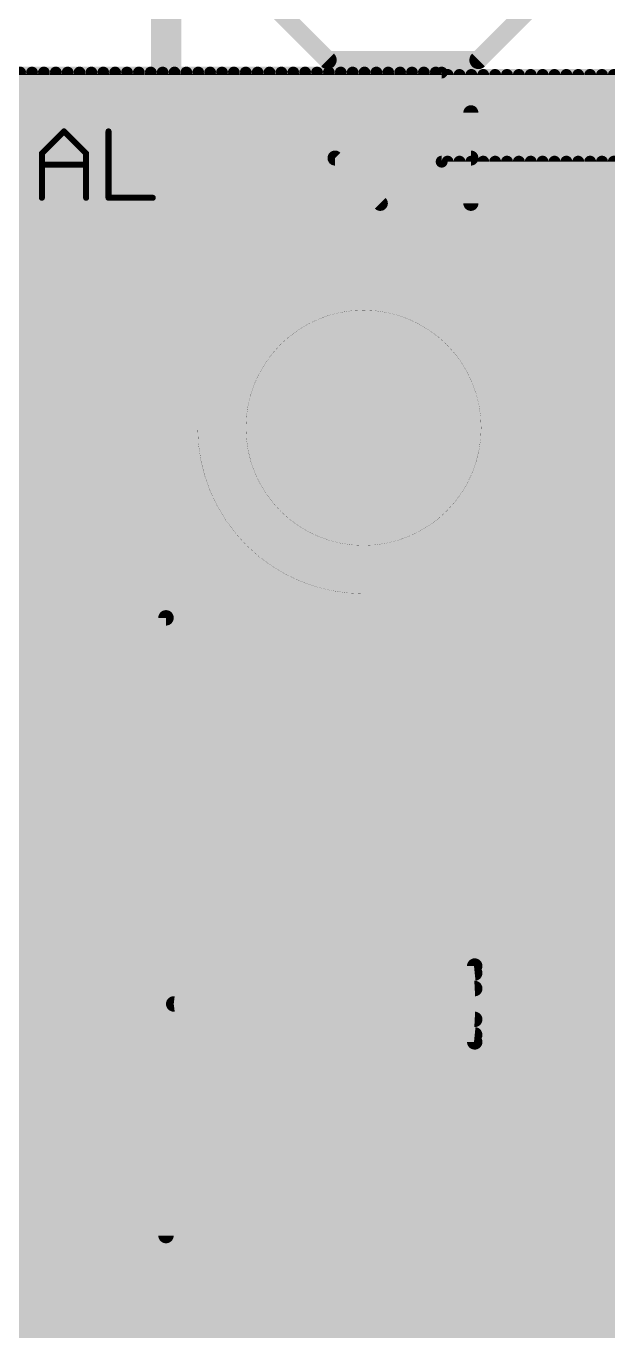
# Model space of a CAD drawing. Extents: x -10.2 to 81, y -3.9 to 69.4.
# Drawn here: x 46.05 to 50.95, y 2.3 to 13.29 of the extents above; entities that cross this region are included whole.
import ezdxf

# ---------------------------------------------------------------- set-up
doc = ezdxf.new("R2010")
doc.units = 0
for name, color, linetype in [('1', 22, 'CONTINUOUS'), ('16', 175, 'CONTINUOUS'), ('20', 7, 'CONTINUOUS'), ('21', 253, 'CONTINUOUS'), ('41', 22, 'CONTINUOUS'), ('42', 175, 'CONTINUOUS'), ('43', 82, 'CONTINUOUS'), ('51', 253, 'CONTINUOUS')]:
    doc.layers.add(name, color=color, linetype=linetype)

msp = doc.modelspace()

# ---------------------------------------------------------------- linework, layer by layer
at = {"layer": '1', "const_width": 0.1524}
for points in [[(47.2313, 8.2931), (47.2796, 61.656)], [(69.3293, 8.4201), (47.2313, 8.2931)]]:
    msp.add_lwpolyline(points, dxfattribs=at)
at = {"layer": '1', "const_width": 0.0762}
for points in [[(47.2311, 8.3312, 1), (47.2315, 8.255)], [(47.1932, 8.2931, 1), (47.2694, 8.2931)]]:
    msp.add_lwpolyline(points, format="xyb", dxfattribs=at)
at = {"layer": '16', "const_width": 0.1524}
for points in [[(47.244, 9.398), (47.244, 61.722)], [(47.1805, 8.3312), (47.244, 9.398)], [(69.2785, 8.3312), (47.1805, 8.3312)]]:
    msp.add_lwpolyline(points, dxfattribs=at)
at = {"layer": '16', "const_width": 0.0762}
for points in [[(47.282, 9.3957, 1), (47.206, 9.4003)], [(47.2059, 9.398, 1), (47.2821, 9.398)], [(47.1805, 8.3693, 1), (47.1805, 8.2931)], [(47.1425, 8.3335, 1), (47.2185, 8.3289)]]:
    msp.add_lwpolyline(points, format="xyb", dxfattribs=at)
at = {"layer": '20'}
for points, const_width in [([(47.244, 61.6966), (47.2313, 8.3058)], 0.254), ([(47.498, 59.817), (47.498, 9.906)], 0.001), ([(48.895, 8.509), (67.691, 8.509)], 0.001), ([(47.2313, 8.3058), (34.339, 8.3089)], 0.13), ([(47.2313, 8.3058), (69.3293, 8.3312)], 0.254), ([(47.2313, 8.3058), (47.2313, 3.1046)], 0.13), ([(47.2963, 5.0546), (49.8313, 5.3738)], 0.13), ([(49.8313, 5.3738), (49.8313, 4.7354)], 0.13), ([(47.2963, 5.0546), (49.8313, 5.3146)], 0.13), ([(47.2963, 5.0546), (49.8313, 5.1846)], 0.13), ([(47.2963, 5.0546), (69.2643, 5.0546)], 0.13), ([(49.8313, 4.7354), (47.2963, 5.0546)], 0.13), ([(49.8313, 4.9246), (47.2963, 5.0546)], 0.13), ([(49.8313, 4.7946), (47.2963, 5.0546)], 0.13)]:
    msp.add_lwpolyline(points, dxfattribs=dict(at, const_width=const_width))
for points, const_width in [([(48.895, 8.9154, 1), (48.895, 10.8966, 1), (48.895, 8.9154)], 0.001), ([(47.498, 9.906, 0.4142), (48.895, 8.509)], 0.001), ([(47.4983, 9.906, 1), (47.4978, 9.906)], 0.0005), ([(47.4978, 9.906, 1), (47.4983, 9.906)], 0.0005), ([(48.895, 8.5092, 1), (48.895, 8.5088)], 0.0005), ([(48.895, 8.5088, 1), (48.895, 8.5092)], 0.0005), ([(47.2312, 8.3693, 1), (47.2314, 8.2423)], 0.127), ([(47.1678, 8.3058, 1), (47.2948, 8.3058)], 0.127), ([(47.2638, 8.3058, 1), (47.1988, 8.3058)], 0.065), ([(47.2313, 8.2733, 1), (47.2313, 8.3383)], 0.065), ([(49.8638, 5.3738, 1), (49.7988, 5.3738)], 0.065), ([(49.8354, 5.3416, 1), (49.8272, 5.4061)], 0.065), ([(49.8346, 5.2823, 1), (49.828, 5.3469)], 0.065), ([(49.833, 5.1521, 1), (49.8296, 5.2171)], 0.065), ([(47.2963, 5.0871, 1), (47.2963, 5.0221)], 0.065), ([(47.3004, 5.0868, 1), (47.2922, 5.0224)], 0.065), ([(47.2946, 5.0871, 1), (47.298, 5.0221)], 0.065), ([(47.298, 5.0871, 1), (47.2946, 5.0221)], 0.065), ([(47.2996, 5.0869, 1), (47.293, 5.0223)], 0.065), ([(47.293, 5.0869, 1), (47.2996, 5.0223)], 0.065), ([(47.2922, 5.0868, 1), (47.3004, 5.0224)], 0.065), ([(49.8296, 4.8921, 1), (49.833, 4.9571)], 0.065), ([(49.828, 4.7623, 1), (49.8346, 4.8269)], 0.065), ([(49.7988, 4.7354, 1), (49.8638, 4.7354)], 0.065), ([(49.8272, 4.7031, 1), (49.8354, 4.7676)], 0.065), ([(47.1988, 3.1046, 1), (47.2638, 3.1046)], 0.065)]:
    msp.add_lwpolyline(points, format="xyb", dxfattribs=dict(at, const_width=const_width))
at = {"layer": '21'}
for points, const_width in [([(47.9574, 13.6374), (48.5924, 13.0024)], 0.1524), ([(49.8624, 13.0024), (50.4974, 13.6374)], 0.1524), ([(48.5924, 13.0024), (49.8624, 13.0024)], 0.1524), ([(49.7989, 11.7959), (49.7989, 12.5585)], 0.127), ([(49.0362, 11.7959), (48.6549, 12.1772)], 0.127), ([(48.6549, 12.1772), (49.7989, 12.1772)], 0.127)]:
    msp.add_lwpolyline(points, dxfattribs=dict(at, const_width=const_width))
for points, const_width in [([(48.5924, 13.0405, 1), (48.5924, 12.9643)], 0.0762), ([(49.8624, 12.9643, 1), (49.8624, 13.0405)], 0.0762), ([(48.5654, 12.9754, 1), (48.6193, 13.0293)], 0.0762), ([(49.8354, 13.0293, 1), (49.8893, 12.9754)], 0.0762), ([(49.8306, 12.5585, 1), (49.7671, 12.5585)], 0.0635), ([(48.6549, 12.2089, 1), (48.6549, 12.1454)], 0.0635), ([(48.6774, 12.1996, 1), (48.6325, 12.1547)], 0.0635), ([(49.7989, 12.1454, 1), (49.7989, 12.2089)], 0.0635), ([(49.0138, 11.7734, 1), (49.0587, 11.8183)], 0.0635), ([(49.7671, 11.7959, 1), (49.8306, 11.7959)], 0.0635)]:
    msp.add_lwpolyline(points, format="xyb", dxfattribs=dict(at, const_width=const_width))
at = {"layer": '41', "const_width": 0.1}
for points in [[(39.103, 12.8969), (49.553, 12.8969)], [(46.003, -3.8531), (46.003, 12.8969)], [(46.103, -3.8531), (46.103, 12.8969)], [(46.203, -3.8531), (46.203, 12.8969)], [(46.303, -3.8531), (46.303, 12.8969)], [(46.403, -3.8531), (46.403, 12.8969)], [(46.503, -3.8531), (46.503, 12.8969)], [(46.603, -3.8531), (46.603, 12.8969)], [(46.703, -3.8531), (46.703, 12.8969)], [(46.803, -3.8531), (46.803, 12.8969)], [(46.903, -3.8531), (46.903, 12.8969)], [(47.003, -3.8531), (47.003, 12.8969)], [(47.103, -3.8531), (47.103, 12.8969)], [(47.203, -3.8531), (47.203, 12.8969)], [(47.303, -3.8531), (47.303, 12.8969)], [(47.403, -3.8531), (47.403, 12.8969)], [(47.503, -3.8531), (47.503, 12.8969)], [(47.603, -3.8531), (47.603, 12.8969)], [(47.703, -3.8531), (47.703, 12.8969)], [(47.803, -3.8531), (47.803, 12.8969)], [(47.903, -3.8531), (47.903, 12.8969)], [(48.003, -3.8531), (48.003, 12.8969)], [(48.103, -3.8531), (48.103, 12.8969)], [(48.203, -3.8531), (48.203, 12.8969)], [(48.303, -3.8531), (48.303, 12.8969)], [(48.403, -3.8531), (48.403, 12.8969)], [(48.503, -3.8531), (48.503, 12.8969)], [(48.603, -3.8531), (48.603, 12.8969)], [(48.703, -3.8531), (48.703, 12.8969)], [(48.803, -3.8531), (48.803, 12.8969)], [(48.903, -3.8531), (48.903, 12.8969)], [(49.003, -3.8531), (49.003, 12.8969)], [(49.103, -3.8531), (49.103, 12.8969)], [(49.203, -3.8531), (49.203, 12.8969)], [(49.303, -3.8531), (49.303, 12.8969)], [(49.403, -3.8531), (49.403, 12.8969)], [(49.503, -3.8531), (49.503, 12.8969)], [(49.553, 12.8969), (49.553, 12.1469)], [(49.553, 12.1469), (52.753, 12.1469)], [(49.603, -3.8531), (49.603, 12.1469)], [(49.703, -3.8531), (49.703, 12.1469)], [(49.803, -3.8531), (49.803, 12.1469)], [(49.903, -3.8531), (49.903, 12.1469)], [(50.003, -3.8531), (50.003, 12.1469)], [(50.103, -3.8531), (50.103, 12.1469)], [(50.203, -3.8531), (50.203, 12.1469)], [(50.303, -3.8531), (50.303, 12.1469)], [(50.403, -3.8531), (50.403, 12.1469)], [(50.503, -3.8531), (50.503, 12.1469)], [(50.603, -3.8531), (50.603, 12.1469)], [(50.703, -3.8531), (50.703, 12.1469)], [(50.803, -3.8531), (50.803, 12.1469)], [(50.903, -3.8531), (50.903, 12.1469)], [(51.003, -3.8531), (51.003, 12.1469)]]:
    msp.add_lwpolyline(points, dxfattribs=at)
at = {"layer": '41', "const_width": 0.05}
for points in [[(46.028, 12.8969, 1), (45.978, 12.8969)], [(46.128, 12.8969, 1), (46.078, 12.8969)], [(46.228, 12.8969, 1), (46.178, 12.8969)], [(46.328, 12.8969, 1), (46.278, 12.8969)], [(46.428, 12.8969, 1), (46.378, 12.8969)], [(46.528, 12.8969, 1), (46.478, 12.8969)], [(46.628, 12.8969, 1), (46.578, 12.8969)], [(46.728, 12.8969, 1), (46.678, 12.8969)], [(46.828, 12.8969, 1), (46.778, 12.8969)], [(46.928, 12.8969, 1), (46.878, 12.8969)], [(47.028, 12.8969, 1), (46.978, 12.8969)], [(47.128, 12.8969, 1), (47.078, 12.8969)], [(47.228, 12.8969, 1), (47.178, 12.8969)], [(47.328, 12.8969, 1), (47.278, 12.8969)], [(47.428, 12.8969, 1), (47.378, 12.8969)], [(47.528, 12.8969, 1), (47.478, 12.8969)], [(47.628, 12.8969, 1), (47.578, 12.8969)], [(47.728, 12.8969, 1), (47.678, 12.8969)], [(47.828, 12.8969, 1), (47.778, 12.8969)], [(47.928, 12.8969, 1), (47.878, 12.8969)], [(48.028, 12.8969, 1), (47.978, 12.8969)], [(48.128, 12.8969, 1), (48.078, 12.8969)], [(48.228, 12.8969, 1), (48.178, 12.8969)], [(48.328, 12.8969, 1), (48.278, 12.8969)], [(48.428, 12.8969, 1), (48.378, 12.8969)], [(48.528, 12.8969, 1), (48.478, 12.8969)], [(48.628, 12.8969, 1), (48.578, 12.8969)], [(48.728, 12.8969, 1), (48.678, 12.8969)], [(48.828, 12.8969, 1), (48.778, 12.8969)], [(48.928, 12.8969, 1), (48.878, 12.8969)], [(49.028, 12.8969, 1), (48.978, 12.8969)], [(49.128, 12.8969, 1), (49.078, 12.8969)], [(49.228, 12.8969, 1), (49.178, 12.8969)], [(49.328, 12.8969, 1), (49.278, 12.8969)], [(49.428, 12.8969, 1), (49.378, 12.8969)], [(49.528, 12.8969, 1), (49.478, 12.8969)], [(49.578, 12.8969, 1), (49.528, 12.8969)], [(49.553, 12.8719, 1), (49.553, 12.9219)], [(49.553, 12.1719, 1), (49.553, 12.1219)], [(49.628, 12.1469, 1), (49.578, 12.1469)], [(49.728, 12.1469, 1), (49.678, 12.1469)], [(49.828, 12.1469, 1), (49.778, 12.1469)], [(49.928, 12.1469, 1), (49.878, 12.1469)], [(50.028, 12.1469, 1), (49.978, 12.1469)], [(50.128, 12.1469, 1), (50.078, 12.1469)], [(50.228, 12.1469, 1), (50.178, 12.1469)], [(50.328, 12.1469, 1), (50.278, 12.1469)], [(50.428, 12.1469, 1), (50.378, 12.1469)], [(50.528, 12.1469, 1), (50.478, 12.1469)], [(50.628, 12.1469, 1), (50.578, 12.1469)], [(50.728, 12.1469, 1), (50.678, 12.1469)], [(50.828, 12.1469, 1), (50.778, 12.1469)], [(50.928, 12.1469, 1), (50.878, 12.1469)], [(51.028, 12.1469, 1), (50.978, 12.1469)], [(49.528, 12.1469, 1), (49.578, 12.1469)]]:
    msp.add_lwpolyline(points, format="xyb", dxfattribs=at)
at = {"layer": '42', "const_width": 0.1}
for points in [[(39.103, 12.8769), (57.603, 12.8769)], [(46.003, -3.8531), (46.003, 12.8769)], [(46.103, -3.8531), (46.103, 12.8769)], [(46.203, -3.8531), (46.203, 12.8769)], [(46.303, -3.8531), (46.303, 12.8769)], [(46.403, -3.8531), (46.403, 12.8769)], [(46.503, -3.8531), (46.503, 12.8769)], [(46.603, -3.8531), (46.603, 12.8769)], [(46.703, -3.8531), (46.703, 12.8769)], [(46.803, -3.8531), (46.803, 12.8769)], [(46.903, -3.8531), (46.903, 12.8769)], [(47.003, -3.8531), (47.003, 12.8769)], [(47.103, -3.8531), (47.103, 12.8769)], [(47.203, -3.8531), (47.203, 12.8769)], [(47.303, -3.8531), (47.303, 12.8769)], [(47.403, -3.8531), (47.403, 12.8769)], [(47.503, -3.8531), (47.503, 12.8769)], [(47.603, -3.8531), (47.603, 12.8769)], [(47.703, -3.8531), (47.703, 12.8769)], [(47.803, -3.8531), (47.803, 12.8769)], [(47.903, -3.8531), (47.903, 12.8769)], [(48.003, -3.8531), (48.003, 12.8769)], [(48.103, -3.8531), (48.103, 12.8769)], [(48.203, -3.8531), (48.203, 12.8769)], [(48.303, -3.8531), (48.303, 12.8769)], [(48.403, -3.8531), (48.403, 12.8769)], [(48.503, -3.8531), (48.503, 12.8769)], [(48.603, -3.8531), (48.603, 12.8769)], [(48.703, -3.8531), (48.703, 12.8769)], [(48.803, -3.8531), (48.803, 12.8769)], [(48.903, -3.8531), (48.903, 12.8769)], [(49.003, -3.8531), (49.003, 12.8769)], [(49.103, -3.8531), (49.103, 12.8769)], [(49.203, -3.8531), (49.203, 12.8769)], [(49.303, -3.8531), (49.303, 12.8769)], [(49.403, -3.8531), (49.403, 12.8769)], [(49.503, -3.8531), (49.503, 12.8769)], [(49.603, -3.8531), (49.603, 12.8769)], [(49.703, -3.8531), (49.703, 12.8769)], [(49.803, -3.8531), (49.803, 12.8769)], [(49.903, -3.8531), (49.903, 12.8769)], [(50.003, -3.8531), (50.003, 12.8769)], [(50.103, -3.8531), (50.103, 12.8769)], [(50.203, -3.8531), (50.203, 12.8769)], [(50.303, -3.8531), (50.303, 12.8769)], [(50.403, -3.8531), (50.403, 12.8769)], [(50.503, -3.8531), (50.503, 12.8769)], [(50.603, -3.8531), (50.603, 12.8769)], [(50.703, -3.8531), (50.703, 12.8769)], [(50.803, -3.8531), (50.803, 12.8769)], [(50.903, -3.8531), (50.903, 12.8769)], [(51.003, -3.8531), (51.003, 12.8769)]]:
    msp.add_lwpolyline(points, dxfattribs=at)
at = {"layer": '42', "const_width": 0.05}
for points in [[(46.028, 12.8769, 1), (45.978, 12.8769)], [(46.128, 12.8769, 1), (46.078, 12.8769)], [(46.228, 12.8769, 1), (46.178, 12.8769)], [(46.328, 12.8769, 1), (46.278, 12.8769)], [(46.428, 12.8769, 1), (46.378, 12.8769)], [(46.528, 12.8769, 1), (46.478, 12.8769)], [(46.628, 12.8769, 1), (46.578, 12.8769)], [(46.728, 12.8769, 1), (46.678, 12.8769)], [(46.828, 12.8769, 1), (46.778, 12.8769)], [(46.928, 12.8769, 1), (46.878, 12.8769)], [(47.028, 12.8769, 1), (46.978, 12.8769)], [(47.128, 12.8769, 1), (47.078, 12.8769)], [(47.228, 12.8769, 1), (47.178, 12.8769)], [(47.328, 12.8769, 1), (47.278, 12.8769)], [(47.428, 12.8769, 1), (47.378, 12.8769)], [(47.528, 12.8769, 1), (47.478, 12.8769)], [(47.628, 12.8769, 1), (47.578, 12.8769)], [(47.728, 12.8769, 1), (47.678, 12.8769)], [(47.828, 12.8769, 1), (47.778, 12.8769)], [(47.928, 12.8769, 1), (47.878, 12.8769)], [(48.028, 12.8769, 1), (47.978, 12.8769)], [(48.128, 12.8769, 1), (48.078, 12.8769)], [(48.228, 12.8769, 1), (48.178, 12.8769)], [(48.328, 12.8769, 1), (48.278, 12.8769)], [(48.428, 12.8769, 1), (48.378, 12.8769)], [(48.528, 12.8769, 1), (48.478, 12.8769)], [(48.628, 12.8769, 1), (48.578, 12.8769)], [(48.728, 12.8769, 1), (48.678, 12.8769)], [(48.828, 12.8769, 1), (48.778, 12.8769)], [(48.928, 12.8769, 1), (48.878, 12.8769)], [(49.028, 12.8769, 1), (48.978, 12.8769)], [(49.128, 12.8769, 1), (49.078, 12.8769)], [(49.228, 12.8769, 1), (49.178, 12.8769)], [(49.328, 12.8769, 1), (49.278, 12.8769)], [(49.428, 12.8769, 1), (49.378, 12.8769)], [(49.528, 12.8769, 1), (49.478, 12.8769)], [(49.628, 12.8769, 1), (49.578, 12.8769)], [(49.728, 12.8769, 1), (49.678, 12.8769)], [(49.828, 12.8769, 1), (49.778, 12.8769)], [(49.928, 12.8769, 1), (49.878, 12.8769)], [(50.028, 12.8769, 1), (49.978, 12.8769)], [(50.128, 12.8769, 1), (50.078, 12.8769)], [(50.228, 12.8769, 1), (50.178, 12.8769)], [(50.328, 12.8769, 1), (50.278, 12.8769)], [(50.428, 12.8769, 1), (50.378, 12.8769)], [(50.528, 12.8769, 1), (50.478, 12.8769)], [(50.628, 12.8769, 1), (50.578, 12.8769)], [(50.728, 12.8769, 1), (50.678, 12.8769)], [(50.828, 12.8769, 1), (50.778, 12.8769)], [(50.928, 12.8769, 1), (50.878, 12.8769)], [(51.028, 12.8769, 1), (50.978, 12.8769)]]:
    msp.add_lwpolyline(points, format="xyb", dxfattribs=at)
at = {"layer": '43', "const_width": 0.1}
for points in [[(39.103, 12.8769), (57.603, 12.8769)], [(46.003, -3.8531), (46.003, 12.8769)], [(46.103, -3.8531), (46.103, 12.8769)], [(46.203, -3.8531), (46.203, 12.8769)], [(46.303, -3.8531), (46.303, 12.8769)], [(46.403, -3.8531), (46.403, 12.8769)], [(46.503, -3.8531), (46.503, 12.8769)], [(46.603, -3.8531), (46.603, 12.8769)], [(46.703, -3.8531), (46.703, 12.8769)], [(46.803, -3.8531), (46.803, 12.8769)], [(46.903, -3.8531), (46.903, 12.8769)], [(47.003, -3.8531), (47.003, 12.8769)], [(47.103, -3.8531), (47.103, 12.8769)], [(47.203, -3.8531), (47.203, 12.8769)], [(47.303, -3.8531), (47.303, 12.8769)], [(47.403, -3.8531), (47.403, 12.8769)], [(47.503, -3.8531), (47.503, 12.8769)], [(47.603, -3.8531), (47.603, 12.8769)], [(47.703, -3.8531), (47.703, 12.8769)], [(47.803, -3.8531), (47.803, 12.8769)], [(47.903, -3.8531), (47.903, 12.8769)], [(48.003, -3.8531), (48.003, 12.8769)], [(48.103, -3.8531), (48.103, 12.8769)], [(48.203, -3.8531), (48.203, 12.8769)], [(48.303, -3.8531), (48.303, 12.8769)], [(48.403, -3.8531), (48.403, 12.8769)], [(48.503, -3.8531), (48.503, 12.8769)], [(48.603, -3.8531), (48.603, 12.8769)], [(48.703, -3.8531), (48.703, 12.8769)], [(48.803, -3.8531), (48.803, 12.8769)], [(48.903, -3.8531), (48.903, 12.8769)], [(49.003, -3.8531), (49.003, 12.8769)], [(49.103, -3.8531), (49.103, 12.8769)], [(49.203, -3.8531), (49.203, 12.8769)], [(49.303, -3.8531), (49.303, 12.8769)], [(49.403, -3.8531), (49.403, 12.8769)], [(49.503, -3.8531), (49.503, 12.8769)], [(49.603, -3.8531), (49.603, 12.8769)], [(49.703, -3.8531), (49.703, 12.8769)], [(49.803, -3.8531), (49.803, 12.8769)], [(49.903, -3.8531), (49.903, 12.8769)], [(50.003, -3.8531), (50.003, 12.8769)], [(50.103, -3.8531), (50.103, 12.8769)], [(50.203, -3.8531), (50.203, 12.8769)], [(50.303, -3.8531), (50.303, 12.8769)], [(50.403, -3.8531), (50.403, 12.8769)], [(50.503, -3.8531), (50.503, 12.8769)], [(50.603, -3.8531), (50.603, 12.8769)], [(50.703, -3.8531), (50.703, 12.8769)], [(50.803, -3.8531), (50.803, 12.8769)], [(50.903, -3.8531), (50.903, 12.8769)], [(51.003, -3.8531), (51.003, 12.8769)]]:
    msp.add_lwpolyline(points, dxfattribs=at)
at = {"layer": '43', "const_width": 0.05}
for points in [[(46.028, 12.8769, 1), (45.978, 12.8769)], [(46.128, 12.8769, 1), (46.078, 12.8769)], [(46.228, 12.8769, 1), (46.178, 12.8769)], [(46.328, 12.8769, 1), (46.278, 12.8769)], [(46.428, 12.8769, 1), (46.378, 12.8769)], [(46.528, 12.8769, 1), (46.478, 12.8769)], [(46.628, 12.8769, 1), (46.578, 12.8769)], [(46.728, 12.8769, 1), (46.678, 12.8769)], [(46.828, 12.8769, 1), (46.778, 12.8769)], [(46.928, 12.8769, 1), (46.878, 12.8769)], [(47.028, 12.8769, 1), (46.978, 12.8769)], [(47.128, 12.8769, 1), (47.078, 12.8769)], [(47.228, 12.8769, 1), (47.178, 12.8769)], [(47.328, 12.8769, 1), (47.278, 12.8769)], [(47.428, 12.8769, 1), (47.378, 12.8769)], [(47.528, 12.8769, 1), (47.478, 12.8769)], [(47.628, 12.8769, 1), (47.578, 12.8769)], [(47.728, 12.8769, 1), (47.678, 12.8769)], [(47.828, 12.8769, 1), (47.778, 12.8769)], [(47.928, 12.8769, 1), (47.878, 12.8769)], [(48.028, 12.8769, 1), (47.978, 12.8769)], [(48.128, 12.8769, 1), (48.078, 12.8769)], [(48.228, 12.8769, 1), (48.178, 12.8769)], [(48.328, 12.8769, 1), (48.278, 12.8769)], [(48.428, 12.8769, 1), (48.378, 12.8769)], [(48.528, 12.8769, 1), (48.478, 12.8769)], [(48.628, 12.8769, 1), (48.578, 12.8769)], [(48.728, 12.8769, 1), (48.678, 12.8769)], [(48.828, 12.8769, 1), (48.778, 12.8769)], [(48.928, 12.8769, 1), (48.878, 12.8769)], [(49.028, 12.8769, 1), (48.978, 12.8769)], [(49.128, 12.8769, 1), (49.078, 12.8769)], [(49.228, 12.8769, 1), (49.178, 12.8769)], [(49.328, 12.8769, 1), (49.278, 12.8769)], [(49.428, 12.8769, 1), (49.378, 12.8769)], [(49.528, 12.8769, 1), (49.478, 12.8769)], [(49.628, 12.8769, 1), (49.578, 12.8769)], [(49.728, 12.8769, 1), (49.678, 12.8769)], [(49.828, 12.8769, 1), (49.778, 12.8769)], [(49.928, 12.8769, 1), (49.878, 12.8769)], [(50.028, 12.8769, 1), (49.978, 12.8769)], [(50.128, 12.8769, 1), (50.078, 12.8769)], [(50.228, 12.8769, 1), (50.178, 12.8769)], [(50.328, 12.8769, 1), (50.278, 12.8769)], [(50.428, 12.8769, 1), (50.378, 12.8769)], [(50.528, 12.8769, 1), (50.478, 12.8769)], [(50.628, 12.8769, 1), (50.578, 12.8769)], [(50.728, 12.8769, 1), (50.678, 12.8769)], [(50.828, 12.8769, 1), (50.778, 12.8769)], [(50.928, 12.8769, 1), (50.878, 12.8769)], [(51.028, 12.8769, 1), (50.978, 12.8769)]]:
    msp.add_lwpolyline(points, format="xyb", dxfattribs=at)
at = {"layer": '51'}
for points, const_width in [([(57.603, 12.8769), (42.603, 12.8769)], 0.1), ([(46.1858, 12.2155), (46.3722, 12.4019)], 0.0508), ([(46.3722, 12.4019), (46.5587, 12.2155)], 0.0508), ([(46.7471, 12.4019), (46.7471, 11.8427)], 0.0508), ([(46.1858, 11.8427), (46.1858, 12.2155)], 0.0508), ([(46.5587, 12.2155), (46.5587, 11.8427)], 0.0508), ([(46.1858, 12.1223), (46.5587, 12.1223)], 0.0508), ([(46.7471, 11.8427), (47.12, 11.8427)], 0.0508)]:
    msp.add_lwpolyline(points, dxfattribs=dict(at, const_width=const_width))
at = {"layer": '51', "const_width": 0.0254}
for points in [[(46.3812, 12.4109, 1), (46.3632, 12.393)], [(46.3812, 12.393, 1), (46.3632, 12.4109)], [(46.7598, 12.4019, 1), (46.7344, 12.4019)], [(46.1985, 12.2155, 1), (46.1731, 12.2155)], [(46.1768, 12.2245, 1), (46.1948, 12.2065)], [(46.5714, 12.2155, 1), (46.5459, 12.2155)], [(46.5497, 12.2065, 1), (46.5676, 12.2245)], [(46.1858, 12.135, 1), (46.1858, 12.1096)], [(46.5587, 12.1096, 1), (46.5587, 12.135)], [(46.7471, 11.8554, 1), (46.7471, 11.83)], [(47.12, 11.83, 1), (47.12, 11.8554)], [(46.1731, 11.8427, 1), (46.1985, 11.8427)], [(46.5459, 11.8427, 1), (46.5714, 11.8427)], [(46.7344, 11.8427, 1), (46.7598, 11.8427)]]:
    msp.add_lwpolyline(points, format="xyb", dxfattribs=at)

doc.saveas('drawing.dxf')
